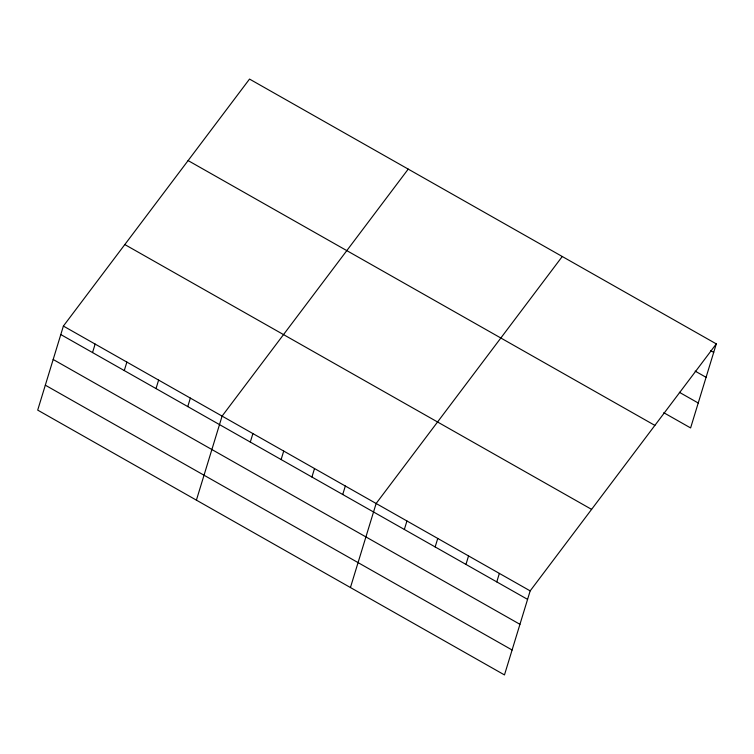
<?xml version="1.0" encoding="UTF-8"?>
<svg xmlns="http://www.w3.org/2000/svg" width="754" height="754" viewBox="0 0 754 754"><rect width="100%" height="100%" fill="white"/><g stroke="black" fill="none" stroke-linecap="round" stroke-linejoin="round"><path stroke-width="1.13" d="M63.393 326.067L37.7 410.11L504.473 674.924L530.175 590.882L716.3 343.89L249.527 79.076L63.393 326.067L530.175 590.882M92.535 352.57L95.136 344.078M124.278 370.572L126.879 362.08M156.021 388.583L158.613 380.091M187.765 406.585L190.357 398.093M196.408 500.147L222.1 416.104L408.225 169.113M250.309 442.07L252.91 433.578M281.119 459.554L283.711 451.062M311.92 477.028L314.522 468.536M342.731 494.511L345.332 486.019M350.44 587.536L376.133 503.493L562.267 256.501M404.342 529.468L406.943 520.976M435.152 546.942L437.754 538.45M465.963 564.416L468.554 555.924M496.773 581.899L499.365 573.408M716.3 343.89L690.607 427.933L663.774 412.711M710.72 350.695L713.708 352.382M695.15 371.109L706.083 377.311M679.345 392.287L698.232 403.004M188.104 160.583L654.877 425.397M124.815 244.56L591.598 509.374M60.801 334.559L527.574 599.373M53.176 359.488L519.949 624.312M45.325 385.181L512.098 649.995"/></g></svg>
